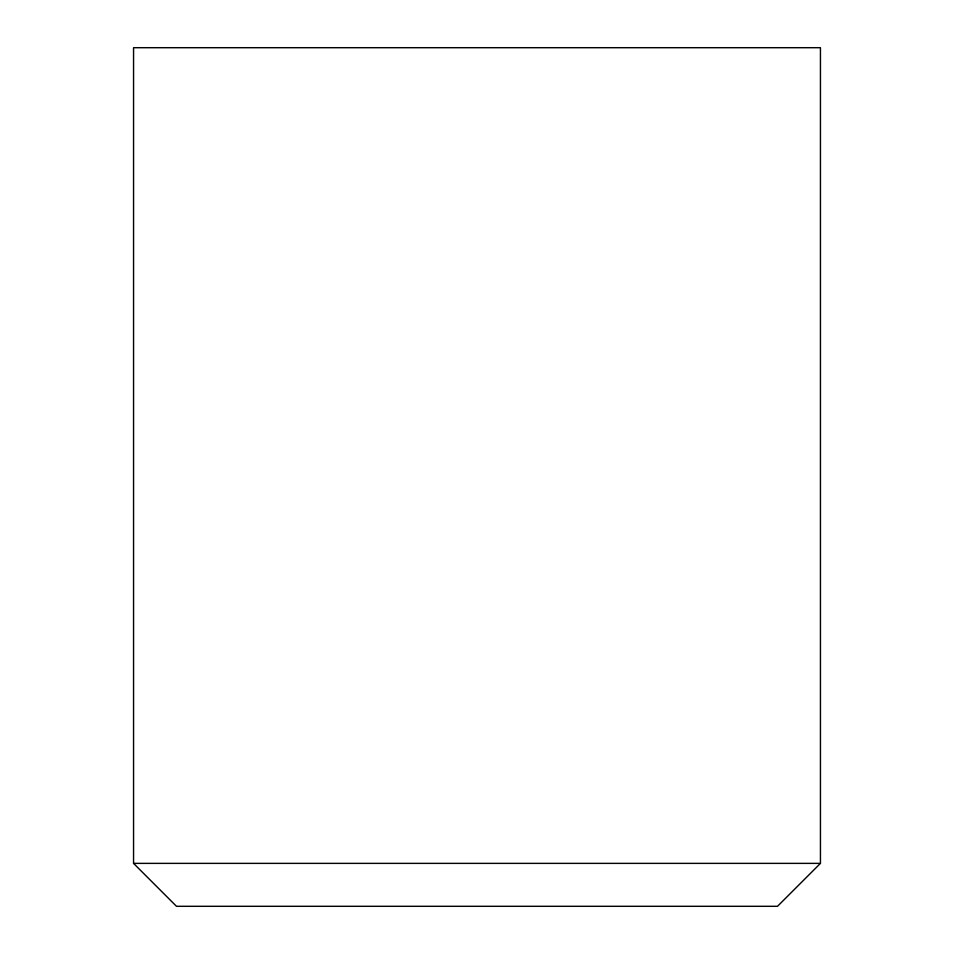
<?xml version="1.0" encoding="UTF-8"?>
<svg xmlns="http://www.w3.org/2000/svg" width="954" height="954" viewBox="0 0 954 954"><rect width="100%" height="100%" fill="white"/><g stroke="black" fill="none" stroke-linecap="round" stroke-linejoin="round"><path stroke-width="1.43" d="M820.44 863.37L777.51 906.3L176.49 906.3L133.56 863.37L133.56 47.7L820.44 47.7L820.44 863.37L133.56 863.37"/></g></svg>
